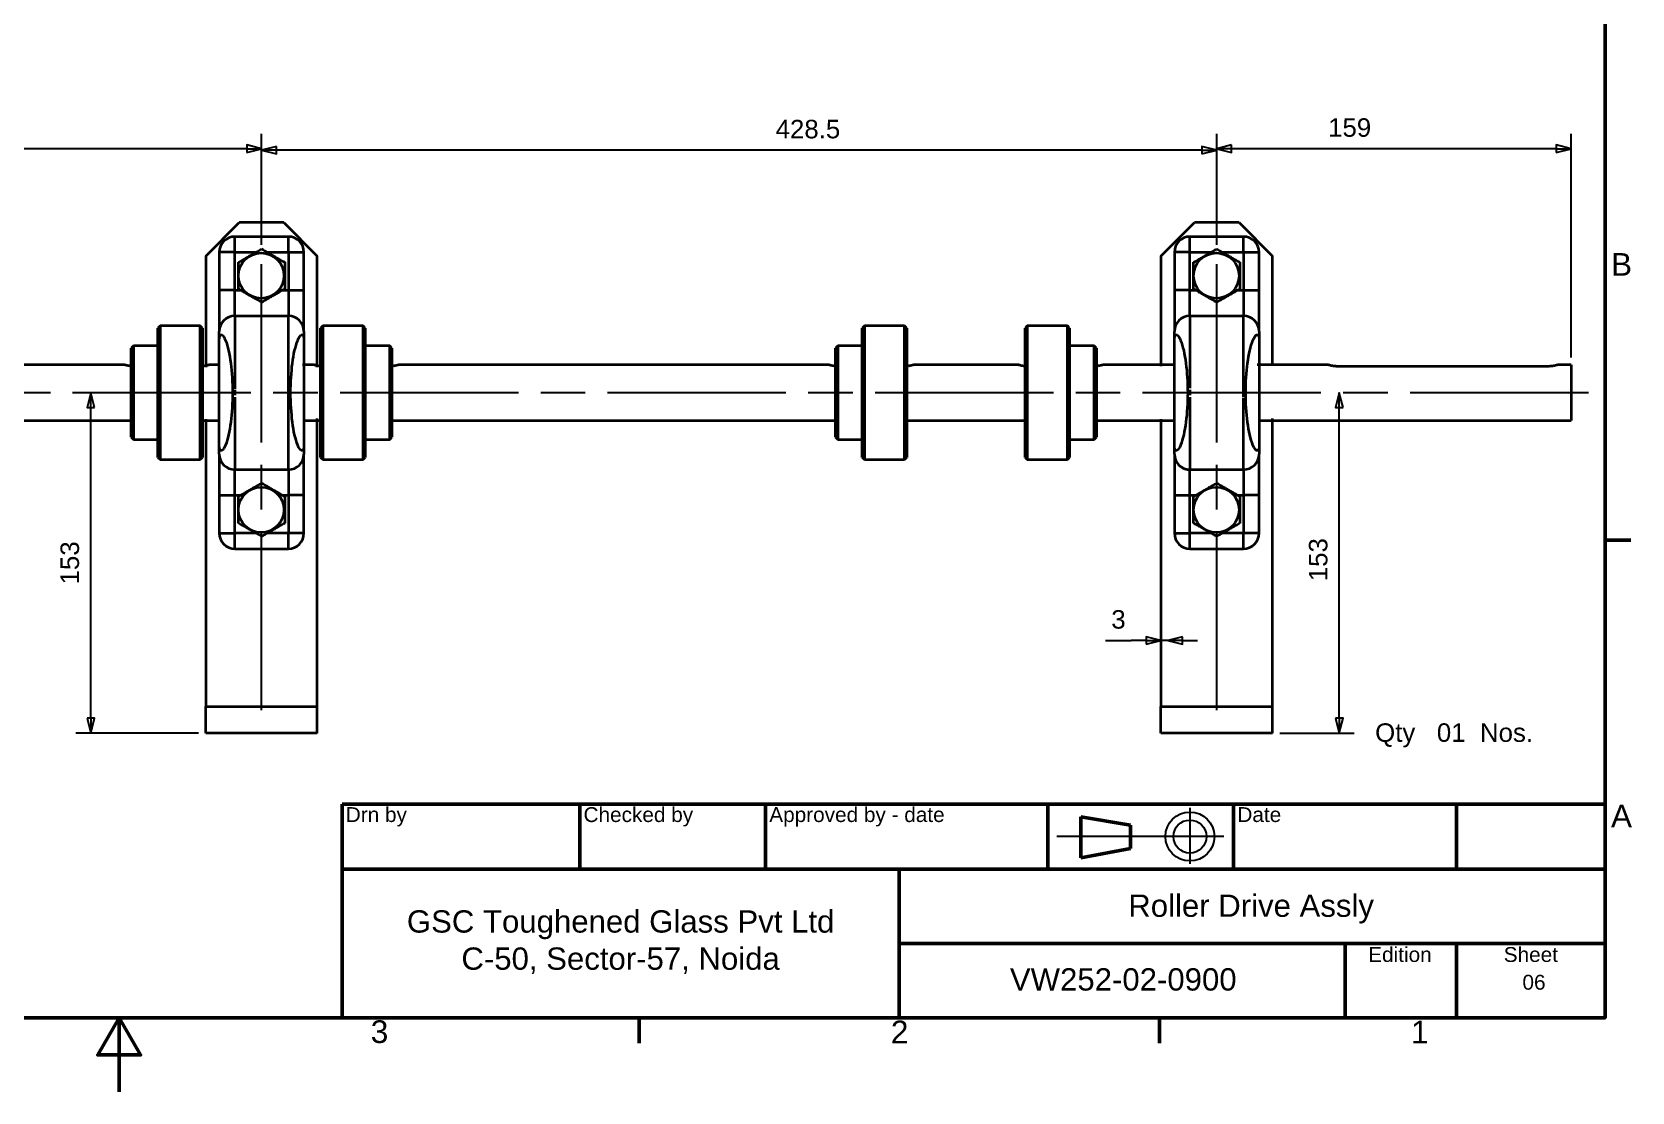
# Paper-space layout 'Roller Drive Assly' of a CAD drawing. Header units: millimetres. Extents: x 0 to 420, y 0 to 297.
# Drawn here: x 198.3 to 413.6, y 0 to 142.6 of the extents above; entities that cross this region are included whole.
import ezdxf

# ---------------------------------------------------------------- set-up
doc = ezdxf.new("R2010")
doc.units = ezdxf.units.MM
doc.linetypes.add('ACAD_ISO08W100', pattern=[36, 24, -3, 6, -3])
for name, color, linetype, lineweight in [('2dTransBorder', 7, 'Continuous', 35), ('2dTransTitleBlock', 7, 'Continuous', 35), ('Centerline', 7, 'ACAD_ISO08W100', 25), ('Dimensions', 5, 'Continuous', 25), ('Text', 5, 'Continuous', 25), ('Visible Edges', 7, 'Continuous', 50)]:
    doc.layers.add(name, color=color, linetype=linetype, lineweight=lineweight)
doc.layers.add('Title', color=7, linetype='Continuous')
doc.styles.add('Current-ISO', font='ARIAL.TTF')
doc.styles.get("Standard").update_dxf_attribs({"font": 'ARIAL.TTF'})
doc.styles.add('Text Style6', font='ARIAL.TTF')

# ---------------------------------------------------------------- blocks, each defined once
blk = doc.blocks.new('2dCenterLine1')
at = {"layer": 'Centerline', "lineweight": 25}
blk.add_line((407.74, 94.1), (91.76, 94.1), dxfattribs=at)
blk = doc.blocks.new('2dTransSymbol3')
at = {"color": 179}
for points in [[(206.69, 92.1), (206.19, 94.1), (205.69, 92.1), (206.69, 92.1)], [(205.69, 50.29), (206.19, 48.29), (206.69, 50.29), (205.69, 50.29)]]:
    blk.add_solid(points, dxfattribs=at)
at = {"layer": 'Dimensions', "color": 179, "linetype": 'Continuous', "lineweight": 25, "true_color": 0x262659}
for p, q in [((206.19, 94.1), (205.69, 92.1)), ((206.19, 92.1), (206.19, 94.1)), ((206.69, 92.1), (206.19, 94.1)), ((205.69, 92.1), (206.69, 92.1)), ((206.19, 50.29), (206.19, 92.1)), ((205.69, 50.29), (206.19, 48.29)), ((206.69, 50.29), (205.69, 50.29)), ((206.19, 50.29), (206.19, 48.29)), ((206.19, 48.29), (206.69, 50.29)), ((220.67, 48.29), (204.19, 48.29))]:
    blk.add_line(p, q, dxfattribs=at)
for points in [[(206.69, 92.1), (206.19, 94.1), (205.69, 92.1), (206.69, 92.1)], [(205.69, 50.29), (206.19, 48.29), (206.69, 50.29), (205.69, 50.29)]]:
    blk.add_lwpolyline(points, dxfattribs=at)
at = {"layer": 'Dimensions', "color": 18, "linetype": 'Continuous', "lineweight": 25, "true_color": 0x000000, "insert": (204.63, 68.3), "char_height": 2.489, "attachment_point": 7, "rotation": 90, "style": 'Text Style6'}
blk.add_mtext('153', dxfattribs=at)
blk = doc.blocks.new('2dTransSymbol4')
at = {"color": 179}
for points in [[(374.72, 92.1), (374.22, 94.1), (373.72, 92.1), (374.72, 92.1)], [(373.72, 50.29), (374.22, 48.29), (374.72, 50.29), (373.72, 50.29)]]:
    blk.add_solid(points, dxfattribs=at)
at = {"layer": 'Dimensions', "color": 179, "linetype": 'Continuous', "lineweight": 25, "true_color": 0x262659}
for p, q in [((374.22, 94.1), (373.72, 92.1)), ((374.22, 92.1), (374.22, 94.1)), ((374.72, 92.1), (374.22, 94.1)), ((373.72, 92.1), (374.72, 92.1)), ((374.22, 50.29), (374.22, 92.1)), ((373.72, 50.29), (374.22, 48.29)), ((374.72, 50.29), (373.72, 50.29)), ((374.22, 50.29), (374.22, 48.29)), ((374.22, 48.29), (374.72, 50.29)), ((366.22, 48.29), (376.22, 48.29))]:
    blk.add_line(p, q, dxfattribs=at)
for points in [[(374.72, 92.1), (374.22, 94.1), (373.72, 92.1), (374.72, 92.1)], [(373.72, 50.29), (374.22, 48.29), (374.72, 50.29), (373.72, 50.29)]]:
    blk.add_lwpolyline(points, dxfattribs=at)
at = {"layer": 'Dimensions', "linetype": 'Continuous', "lineweight": 25, "insert": (372.65, 68.73), "char_height": 2.489, "attachment_point": 7, "rotation": 90, "style": 'Text Style6'}
blk.add_mtext('153', dxfattribs=at)
blk = doc.blocks.new('2dCenterLine2')
at = {"layer": 'Centerline', "lineweight": 25}
blk.add_line((357.72, 51.39), (357.72, 112.99), dxfattribs=at)
blk = doc.blocks.new('2dCenterLine3')
at = {"layer": 'Centerline', "lineweight": 25}
blk.add_line((229.17, 51.39), (229.17, 112.99), dxfattribs=at)
blk = doc.blocks.new('2dTransSymbol5')
at = {"color": 179}
for points in [[(359.72, 127.44), (357.72, 126.94), (359.72, 126.44), (359.72, 127.44)], [(403.42, 126.44), (405.42, 126.94), (403.42, 127.44), (403.42, 126.44)]]:
    blk.add_solid(points, dxfattribs=at)
at = {"layer": 'Dimensions', "color": 179, "linetype": 'Continuous', "lineweight": 25, "true_color": 0x262659}
for p, q in [((357.72, 113.99), (357.72, 128.94)), ((359.72, 127.44), (357.72, 126.94)), ((359.72, 126.44), (359.72, 127.44)), ((405.42, 126.94), (403.42, 127.44)), ((403.42, 127.44), (403.42, 126.44)), ((405.42, 98.85), (405.42, 128.94)), ((359.72, 126.94), (357.72, 126.94)), ((357.72, 126.94), (359.72, 126.44)), ((403.42, 126.94), (359.72, 126.94)), ((403.42, 126.94), (405.42, 126.94)), ((403.42, 126.44), (405.42, 126.94))]:
    blk.add_line(p, q, dxfattribs=at)
for points in [[(359.72, 127.44), (357.72, 126.94), (359.72, 126.44), (359.72, 127.44)], [(403.42, 126.44), (405.42, 126.94), (403.42, 127.44), (403.42, 126.44)]]:
    blk.add_lwpolyline(points, dxfattribs=at)
at = {"layer": 'Dimensions', "color": 18, "linetype": 'Continuous', "lineweight": 25, "true_color": 0x000000, "insert": (372.71, 128.51), "char_height": 2.489, "attachment_point": 7, "style": 'Text Style6'}
blk.add_mtext('159', dxfattribs=at)
blk = doc.blocks.new('2dTransSymbol6')
at = {"color": 179}
for points in [[(231.17, 127.24), (229.17, 126.74), (231.17, 126.24), (231.17, 127.24)], [(355.72, 126.24), (357.72, 126.74), (355.72, 127.24), (355.72, 126.24)]]:
    blk.add_solid(points, dxfattribs=at)
at = {"layer": 'Dimensions', "color": 179, "linetype": 'Continuous', "lineweight": 25, "true_color": 0x262659}
for p, q in [((229.17, 113.99), (229.17, 128.74)), ((231.17, 127.24), (229.17, 126.74)), ((231.17, 126.24), (231.17, 127.24)), ((357.72, 126.74), (355.72, 127.24)), ((355.72, 127.24), (355.72, 126.24)), ((357.72, 113.99), (357.72, 128.74)), ((231.17, 126.74), (229.17, 126.74)), ((229.17, 126.74), (231.17, 126.24)), ((355.72, 126.74), (231.17, 126.74)), ((355.72, 126.74), (357.72, 126.74)), ((355.72, 126.24), (357.72, 126.74))]:
    blk.add_line(p, q, dxfattribs=at)
for points in [[(231.17, 127.24), (229.17, 126.74), (231.17, 126.24), (231.17, 127.24)], [(355.72, 126.24), (357.72, 126.74), (355.72, 127.24), (355.72, 126.24)]]:
    blk.add_lwpolyline(points, dxfattribs=at)
at = {"layer": 'Dimensions', "color": 178, "linetype": 'Continuous', "lineweight": 25, "true_color": 0x000002, "insert": (298.35, 128.3), "char_height": 2.489, "attachment_point": 7, "style": 'Text Style6'}
blk.add_mtext('428.5', dxfattribs=at)
blk = doc.blocks.new('2dTransSymbol7')
at = {"color": 179}
for points in [[(104.72, 127.44), (102.72, 126.94), (104.72, 126.44), (104.72, 127.44)], [(227.17, 126.44), (229.17, 126.94), (227.17, 127.44), (227.17, 126.44)]]:
    blk.add_solid(points, dxfattribs=at)
at = {"layer": 'Dimensions', "color": 179, "linetype": 'Continuous', "lineweight": 25, "true_color": 0x262659}
for p, q in [((102.72, 113.99), (102.72, 128.94)), ((104.72, 127.44), (102.72, 126.94)), ((104.72, 126.44), (104.72, 127.44)), ((229.17, 126.94), (227.17, 127.44)), ((227.17, 127.44), (227.17, 126.44)), ((229.17, 113.99), (229.17, 128.94)), ((104.72, 126.94), (102.72, 126.94)), ((102.72, 126.94), (104.72, 126.44)), ((227.17, 126.94), (104.72, 126.94)), ((227.17, 126.94), (229.17, 126.94)), ((227.17, 126.44), (229.17, 126.94))]:
    blk.add_line(p, q, dxfattribs=at)
for points in [[(104.72, 127.44), (102.72, 126.94), (104.72, 126.44), (104.72, 127.44)], [(227.17, 126.44), (229.17, 126.94), (227.17, 127.44), (227.17, 126.44)]]:
    blk.add_lwpolyline(points, dxfattribs=at)
at = {"layer": 'Dimensions', "linetype": 'Continuous', "lineweight": 25, "insert": (165.29, 128.51), "char_height": 2.489, "attachment_point": 7, "style": 'Text Style6'}
blk.add_mtext('421.5', dxfattribs=at)
blk = doc.blocks.new('2dTransSymbol19')
at = {"color": 179}
for points in [[(348.22, 60.25), (350.22, 60.75), (348.22, 61.25), (348.22, 60.25)], [(353.12, 61.25), (351.12, 60.75), (353.12, 60.25), (353.12, 61.25)]]:
    blk.add_solid(points, dxfattribs=at)
at = {"layer": 'Dimensions', "color": 179, "linetype": 'Continuous', "lineweight": 25, "true_color": 0x262659}
for p, q in [((342.77, 60.75), (346.22, 60.75)), ((348.22, 60.75), (346.22, 60.75)), ((350.22, 60.75), (348.22, 61.25)), ((348.22, 61.25), (348.22, 60.25)), ((348.22, 60.75), (350.22, 60.75)), ((348.22, 60.25), (350.22, 60.75)), ((351.12, 60.75), (350.22, 60.75)), ((353.12, 61.25), (351.12, 60.75)), ((353.12, 60.75), (351.12, 60.75)), ((351.12, 60.75), (353.12, 60.25)), ((353.12, 60.25), (353.12, 61.25)), ((353.12, 60.75), (355.12, 60.75))]:
    blk.add_line(p, q, dxfattribs=at)
for points in [[(348.22, 60.25), (350.22, 60.75), (348.22, 61.25), (348.22, 60.25)], [(353.12, 61.25), (351.12, 60.75), (353.12, 60.25), (353.12, 61.25)]]:
    blk.add_lwpolyline(points, dxfattribs=at)
at = {"layer": 'Dimensions', "linetype": 'Continuous', "lineweight": 25, "insert": (343.53, 62.32), "char_height": 2.49, "attachment_point": 7, "style": 'Text Style6'}
blk.add_mtext('3', dxfattribs=at)
blk = doc.blocks.new('Default Border')
at = {"layer": '2dTransBorder', "color": 179, "linetype": 'Continuous', "lineweight": 50, "true_color": 0x262659}
for points in [[(10, 10), (10, 287), (410, 287), (410, 10), (10, 10)], [(410, 74.25), (413.45, 74.25)], [(210, 0), (210, 10), (207.11, 5), (212.89, 5), (210, 10)], [(280, 10), (280, 6.55)], [(350, 10), (350, 6.55)]]:
    blk.add_lwpolyline(points, dxfattribs=at)
at = {"layer": '2dTransBorder', "color": 179, "lineweight": 211, "char_height": 3.05, "attachment_point": 7, "style": 'Current-ISO'}
for s, insert in [('B', (410.78, 109.85)), ('A', (410.78, 35.6)), ('3', (243.86, 6.55)), ('2', (313.86, 6.55)), ('1', (383.86, 6.55))]:
    blk.add_mtext(s, dxfattribs=dict(at, insert=insert))
blk = doc.blocks.new('Title')
at = {"layer": '2dTransTitleBlock', "linetype": 'Continuous', "lineweight": 50}
for p, q in [((400, 28.73), (230, 28.73)), ((230, 28.73), (230, 0)), ((262, 20), (262, 28.73)), ((287, 20), (287, 28.73)), ((325, 20), (325, 28.73)), ((350, 20), (350, 28.73)), ((380, 20), (380, 28.73)), ((400, 0), (400, 28.73)), ((329.42, 21.52), (329.42, 27.04)), ((329.42, 27.04), (336.13, 25.89)), ((336.13, 25.89), (336.13, 22.77)), ((336.13, 22.77), (329.42, 21.52)), ((230, 20), (400, 20)), ((305, 20), (305, 0)), ((400, 10), (305, 10)), ((365, 0), (365, 10)), ((380, 0), (380, 10)), ((230, 0), (400, 0))]:
    blk.add_line(p, q, dxfattribs=at)
at = {"layer": '2dTransTitleBlock', "linetype": 'ACAD_ISO08W100', "lineweight": 25}
for p, q in [((344.11, 28.22), (344.11, 20.69)), ((348.68, 24.38), (326.19, 24.38))]:
    blk.add_line(p, q, dxfattribs=at)
at = {"layer": '2dTransTitleBlock', "lineweight": 25}
for radius in [3.29, 2.22]:
    blk.add_circle((344.11, 24.38), radius, dxfattribs=at)
at = {"layer": '2dTransBorder'}
blk.add_blockref('Default Border', (-10, -10), dxfattribs=at)
at = {"layer": '2dTransTitleBlock', "color": 179, "lineweight": 5, "char_height": 2, "style": 'Current-ISO'}
for s, insert, width, attachment_point, line_spacing_factor in [('Drn by', (230.5, 28.33), 26.9559, 1, 0.846), ('Checked by', (262.5, 28.33), 26.0627, 1, 0.860831), ('Approved by - date', (287.5, 28.33), 41.7838, 1, 0.846), ('Date', (350.5, 28.33), 14.5, 1, 0.846), ('Edition', (372.38, 9.5), 13.7547, 2, 0.846), ('Sheet', (390, 9.5), 19, 2, 0.860831)]:
    blk.add_mtext(s, dxfattribs=dict(at, insert=insert, width=width, attachment_point=attachment_point, line_spacing_factor=line_spacing_factor))
at = {"layer": '2dTransTitleBlock', "char_height": 3, "attachment_point": 5}
for s, insert, width in [('Roller Drive Assly', (352.35, 14.62), 91.7813), ('GSC Toughened Glass Pvt Ltd\\PC-50, Sector-57, Noida', (267.49, 10.17), 72.792), ('VW252-02-0900', (335.14, 5.13), 58.1545)]:
    blk.add_mtext(s, dxfattribs=dict(at, insert=insert, width=width))

psp = doc.layouts.new('Roller Drive Assly')

# ---------------------------------------------------------------- linework, layer by layer
at = {"layer": 'Visible Edges', "color": 179, "linetype": 'Continuous', "lineweight": 35, "true_color": 0x262659}
for p, q in [((221.67, 112.49), (226.17, 116.99)), ((232.17, 116.99), (226.17, 116.99)), ((232.17, 116.99), (236.67, 112.49)), ((350.22, 112.49), (354.72, 116.99)), ((360.72, 116.99), (354.72, 116.99)), ((360.72, 116.99), (365.22, 112.49)), ((225.57, 113), (225.57, 115.1)), ((232.77, 115.1), (225.57, 115.1)), ((232.77, 113), (232.77, 115.1)), ((354.12, 113), (354.12, 115.1)), ((361.32, 115.1), (354.12, 115.1)), ((361.32, 113), (361.32, 115.1)), ((221.67, 112.49), (221.67, 97.56)), ((223.47, 113), (223.47, 107.9)), ((225.57, 113), (223.47, 113)), ((225.57, 113), (228.74, 113)), ((225.57, 107.9), (225.57, 113)), ((229.61, 113), (232.77, 113)), ((232.77, 113), (234.87, 113)), ((232.77, 113), (232.77, 107.9)), ((234.87, 107.9), (234.87, 113)), ((236.67, 97.56), (236.67, 112.49)), ((350.22, 112.49), (350.22, 97.67)), ((352.02, 113), (352.02, 107.9)), ((354.12, 113), (352.02, 113)), ((354.12, 113), (357.18, 113)), ((354.12, 107.9), (354.12, 113)), ((358.16, 113), (361.32, 113)), ((361.32, 113), (363.42, 113)), ((361.32, 113), (361.32, 107.9)), ((363.42, 107.9), (363.42, 113)), ((365.22, 97.78), (365.22, 112.49)), ((223.47, 107.9), (223.47, 102.35)), ((225.57, 107.9), (223.47, 107.9)), ((225.57, 104.45), (225.57, 107.9)), ((225.57, 107.9), (226.56, 107.9)), ((231.79, 107.9), (232.77, 107.9)), ((232.77, 107.9), (234.87, 107.9)), ((232.77, 107.9), (232.77, 104.45)), ((234.87, 102.35), (234.87, 107.9)), ((234.87, 102.35), (234.87, 107.9)), ((352.02, 107.9), (352.02, 102.35)), ((354.12, 107.9), (352.02, 107.9)), ((354.12, 104.45), (354.12, 107.9)), ((354.12, 107.9), (355.11, 107.9)), ((360.34, 107.9), (361.32, 107.9)), ((361.32, 107.9), (363.42, 107.9)), ((361.32, 107.9), (361.32, 104.45)), ((363.42, 102.35), (363.42, 107.9)), ((363.42, 102.35), (363.42, 107.9)), ((225.57, 104.45), (225.57, 94.61)), ((225.57, 104.45), (232.77, 104.45)), ((232.77, 83.75), (232.77, 104.45)), ((354.12, 104.45), (354.12, 94.71)), ((354.12, 104.45), (361.32, 104.45)), ((361.32, 93.49), (361.32, 104.45)), ((215.52, 103.1), (215.22, 102.8)), ((215.22, 85.4), (215.22, 102.8)), ((215.52, 103.1), (215.52, 102.89)), ((215.52, 103.1), (215.52, 85.1)), ((220.92, 103.1), (215.52, 103.1)), ((220.92, 85.1), (220.92, 103.1)), ((221.22, 102.8), (220.92, 103.1)), ((221.22, 102.8), (221.22, 97.45)), ((221.22, 102.8), (221.22, 85.4)), ((223.47, 101.27), (223.47, 102.35)), ((223.47, 86.93), (223.47, 101.27)), ((234.87, 102.35), (234.87, 101.27)), ((234.87, 101.27), (234.87, 86.93)), ((237.42, 103.1), (237.12, 102.8)), ((237.12, 85.4), (237.12, 102.8)), ((237.12, 97.55), (237.12, 102.8)), ((237.42, 103.1), (237.42, 85.1)), ((242.82, 103.1), (237.42, 103.1)), ((242.82, 85.1), (242.82, 103.1)), ((242.82, 102.81), (242.82, 103.1)), ((243.12, 102.8), (242.82, 103.1)), ((243.12, 102.8), (243.12, 85.4)), ((310.32, 103.1), (310.02, 102.8)), ((310.02, 85.4), (310.02, 102.8)), ((310.32, 103.1), (310.32, 102.89)), ((310.32, 103.1), (310.32, 85.1)), ((315.72, 103.1), (310.32, 103.1)), ((315.72, 85.1), (315.72, 103.1)), ((316.02, 102.8), (315.72, 103.1)), ((316.02, 102.8), (316.02, 97.45)), ((316.02, 102.8), (316.02, 85.4)), ((332.22, 103.1), (331.92, 102.8)), ((331.92, 85.4), (331.92, 102.8)), ((331.92, 97.55), (331.92, 102.8)), ((332.22, 103.1), (332.22, 85.1)), ((337.62, 103.1), (332.22, 103.1)), ((337.62, 85.1), (337.62, 103.1)), ((337.62, 102.81), (337.62, 103.1)), ((337.92, 102.8), (337.62, 103.1)), ((337.92, 102.8), (337.92, 85.4)), ((352.02, 101.27), (352.02, 102.35)), ((352.02, 86.93), (352.02, 101.27)), ((363.42, 102.35), (363.42, 101.27)), ((363.42, 101.27), (363.42, 86.93)), ((211.92, 100.4), (211.62, 100.1)), ((211.62, 88.1), (211.62, 100.1)), ((211.92, 100.4), (211.92, 100.11)), ((211.92, 100.4), (211.92, 87.8)), ((215.22, 100.4), (211.92, 100.4)), ((246.42, 100.4), (243.12, 100.4)), ((246.42, 87.8), (246.42, 100.4)), ((246.42, 100.11), (246.42, 100.4)), ((246.72, 100.1), (246.42, 100.4)), ((246.72, 100.1), (246.72, 88.1)), ((306.72, 100.4), (306.42, 100.1)), ((306.42, 88.1), (306.42, 100.1)), ((306.72, 100.4), (306.72, 100.19)), ((306.72, 100.4), (306.72, 87.8)), ((310.02, 100.4), (306.72, 100.4)), ((341.22, 100.4), (337.92, 100.4)), ((341.22, 87.8), (341.22, 100.4)), ((341.22, 100.11), (341.22, 100.4)), ((341.52, 100.1), (341.22, 100.4)), ((341.52, 100.1), (341.52, 88.1)), ((210.72, 97.85), (152.82, 97.85)), ((223.44, 97.85), (222.12, 97.85)), ((236.22, 97.85), (234.69, 97.85)), ((305.52, 97.85), (247.62, 97.85)), ((331.02, 97.85), (316.92, 97.85)), ((352.08, 97.85), (342.42, 97.85)), ((372.72, 97.85), (363.17, 97.85)), ((402.42, 97.65), (373.92, 97.65)), ((405.42, 97.85), (403.62, 97.85)), ((405.42, 97.85), (405.42, 90.35)), ((225.57, 94.51), (225.57, 93.79)), ((225.57, 93.49), (225.57, 83.75)), ((354.12, 94.51), (354.12, 93.79)), ((354.12, 93.49), (354.12, 83.75)), ((361.32, 83.75), (361.32, 93.39)), ((211.62, 88.1), (211.62, 90.58)), ((221.67, 90.53), (221.67, 51.89)), ((236.67, 51.89), (236.67, 90.64)), ((246.72, 90.48), (246.72, 88.1)), ((306.42, 88.1), (306.42, 90.58)), ((341.52, 90.48), (341.52, 88.1)), ((350.22, 90.53), (350.22, 51.89)), ((365.22, 51.89), (365.22, 90.64)), ((151.82, 90.35), (211.65, 90.35)), ((221.1, 90.35), (223.52, 90.35)), ((234.74, 90.35), (237.16, 90.35)), ((246.62, 90.35), (306.55, 90.35)), ((315.9, 90.35), (332.07, 90.35)), ((341.42, 90.35), (352.19, 90.35)), ((363.3, 90.35), (405.42, 90.35)), ((211.62, 88.1), (211.92, 87.8)), ((211.92, 87.8), (215.22, 87.8)), ((215.22, 85.4), (215.22, 87.83)), ((223.47, 85.85), (223.47, 86.93)), ((234.87, 86.93), (234.87, 85.85)), ((243.12, 87.8), (246.42, 87.8)), ((243.12, 87.72), (243.12, 85.4)), ((246.42, 87.8), (246.72, 88.1)), ((306.42, 88.1), (306.72, 87.8)), ((306.72, 87.8), (310.02, 87.8)), ((310.02, 85.4), (310.02, 87.83)), ((337.92, 87.8), (341.22, 87.8)), ((337.92, 87.72), (337.92, 85.4)), ((341.22, 87.8), (341.52, 88.1)), ((352.02, 85.85), (352.02, 86.93)), ((363.42, 86.93), (363.42, 85.85)), ((215.22, 85.4), (215.52, 85.1)), ((215.52, 85.1), (220.92, 85.1)), ((220.92, 85.1), (221.22, 85.4)), ((220.92, 85.1), (220.92, 85.39)), ((223.47, 85.85), (223.47, 80.3)), ((223.47, 85.85), (223.47, 80.3)), ((234.87, 80.3), (234.87, 85.85)), ((234.87, 80.3), (234.87, 85.85)), ((237.12, 85.4), (237.42, 85.1)), ((237.42, 85.23), (237.42, 85.1)), ((237.42, 85.1), (242.82, 85.1)), ((242.82, 85.1), (243.12, 85.4)), ((310.02, 85.4), (310.32, 85.1)), ((310.32, 85.1), (315.72, 85.1)), ((315.72, 85.1), (316.02, 85.4)), ((315.72, 85.1), (315.72, 85.39)), ((331.92, 85.4), (332.22, 85.1)), ((332.22, 85.13), (332.22, 85.1)), ((332.22, 85.1), (337.62, 85.1)), ((337.62, 85.1), (337.92, 85.4)), ((352.02, 85.85), (352.02, 80.3)), ((352.02, 85.85), (352.02, 80.3)), ((363.42, 80.3), (363.42, 85.85)), ((363.42, 80.3), (363.42, 85.85)), ((225.57, 80.3), (225.57, 83.75)), ((225.57, 83.75), (232.77, 83.75)), ((232.77, 83.75), (232.77, 80.3)), ((354.12, 80.3), (354.12, 83.75)), ((354.12, 83.75), (361.32, 83.75)), ((361.32, 83.75), (361.32, 80.3)), ((223.47, 80.3), (223.47, 75.2)), ((223.47, 80.3), (225.57, 80.3)), ((225.57, 75.2), (225.57, 80.3)), ((225.57, 80.3), (226.67, 80.3)), ((231.68, 80.3), (232.77, 80.3)), ((234.87, 80.3), (232.77, 80.3)), ((232.77, 80.3), (232.77, 75.2)), ((234.87, 75.2), (234.87, 80.3)), ((352.02, 80.3), (352.02, 75.2)), ((352.02, 80.3), (354.12, 80.3)), ((354.12, 75.2), (354.12, 80.3)), ((354.12, 80.3), (355.22, 80.3)), ((360.23, 80.3), (361.32, 80.3)), ((363.42, 80.3), (361.32, 80.3)), ((361.32, 80.3), (361.32, 75.2)), ((363.42, 75.2), (363.42, 80.3)), ((223.47, 75.2), (225.57, 75.2)), ((225.57, 73.1), (225.57, 75.2)), ((228.41, 75.2), (225.57, 75.2)), ((232.77, 75.2), (229.61, 75.2)), ((234.87, 75.2), (232.77, 75.2)), ((232.77, 73.1), (232.77, 75.2)), ((352.02, 75.2), (354.12, 75.2)), ((354.12, 73.1), (354.12, 75.2)), ((356.96, 75.2), (354.12, 75.2)), ((361.32, 75.2), (358.16, 75.2)), ((363.42, 75.2), (361.32, 75.2)), ((361.32, 73.1), (361.32, 75.2)), ((225.57, 73.1), (232.77, 73.1)), ((354.12, 73.1), (361.32, 73.1)), ((221.67, 51.89), (236.67, 51.89)), ((221.67, 48.29), (221.67, 51.89)), ((236.67, 48.29), (236.67, 51.89)), ((350.22, 51.89), (365.22, 51.89)), ((350.22, 48.29), (350.22, 51.89)), ((365.22, 48.29), (365.22, 51.89)), ((221.67, 48.29), (221.67, 50.09)), ((236.67, 48.29), (221.67, 48.29)), ((365.22, 48.29), (350.22, 48.29))]:
    psp.add_line(p, q, dxfattribs=at)
for points in [[(226.06, 111.65), (226.2, 111.73), (226.34, 111.82), (226.48, 111.9), (226.61, 111.97), (226.75, 112.05), (226.87, 112.12), (227, 112.19), (227.12, 112.27), (227.24, 112.34), (227.37, 112.41), (227.49, 112.48), (227.61, 112.55), (227.73, 112.61), (227.85, 112.68), (227.97, 112.75), (228.09, 112.83), (228.22, 112.9), (228.34, 112.97), (228.47, 113.05), (228.61, 113.12), (228.74, 113.2), (228.88, 113.28), (229.03, 113.36), (229.17, 113.45)], [(229.17, 113.45), (229.32, 113.37), (229.46, 113.28), (229.6, 113.21), (229.73, 113.13), (229.86, 113.05), (229.99, 112.98), (230.12, 112.91), (230.24, 112.84), (230.36, 112.76), (230.48, 112.69), (230.6, 112.62), (230.72, 112.55), (230.85, 112.49), (230.97, 112.42), (231.09, 112.34), (231.21, 112.27), (231.34, 112.2), (231.46, 112.13), (231.59, 112.05), (231.73, 111.98), (231.86, 111.9), (232, 111.82), (232.14, 111.74), (232.29, 111.65)], [(354.61, 111.65), (354.75, 111.73), (354.89, 111.82), (355.03, 111.9), (355.16, 111.97), (355.3, 112.05), (355.42, 112.12), (355.55, 112.19), (355.67, 112.27), (355.79, 112.34), (355.92, 112.41), (356.04, 112.48), (356.16, 112.55), (356.28, 112.61), (356.4, 112.68), (356.52, 112.75), (356.64, 112.83), (356.77, 112.9), (356.89, 112.97), (357.02, 113.05), (357.16, 113.12), (357.29, 113.2), (357.43, 113.28), (357.58, 113.36), (357.72, 113.45)], [(357.72, 113.45), (357.87, 113.37), (358.01, 113.28), (358.15, 113.21), (358.28, 113.13), (358.41, 113.05), (358.54, 112.98), (358.67, 112.91), (358.79, 112.84), (358.91, 112.76), (359.03, 112.69), (359.15, 112.62), (359.27, 112.55), (359.4, 112.49), (359.52, 112.42), (359.64, 112.34), (359.76, 112.27), (359.89, 112.2), (360.01, 112.13), (360.14, 112.05), (360.28, 111.98), (360.41, 111.9), (360.55, 111.82), (360.69, 111.74), (360.84, 111.65)], [(226.06, 109.85), (226.06, 109.93), (226.06, 110), (226.06, 110.08), (226.06, 110.15), (226.06, 110.23), (226.06, 110.3), (226.06, 110.38), (226.06, 110.45), (226.06, 110.52), (226.06, 110.6), (226.06, 110.67), (226.06, 110.74), (226.06, 110.82), (226.06, 110.89), (226.06, 110.97), (226.06, 111.04), (226.06, 111.11), (226.06, 111.19), (226.06, 111.27), (226.06, 111.34), (226.06, 111.42), (226.06, 111.49), (226.06, 111.57), (226.06, 111.65)], [(226.06, 108.05), (226.06, 108.13), (226.06, 108.21), (226.06, 108.28), (226.06, 108.36), (226.06, 108.43), (226.06, 108.51), (226.06, 108.59), (226.06, 108.66), (226.06, 108.73), (226.06, 108.81), (226.06, 108.88), (226.06, 108.96), (226.06, 109.03), (226.06, 109.1), (226.06, 109.18), (226.06, 109.25), (226.06, 109.32), (226.06, 109.4), (226.06, 109.47), (226.06, 109.55), (226.06, 109.62), (226.06, 109.7), (226.06, 109.77), (226.06, 109.85)], [(232.29, 111.65), (232.29, 111.48), (232.29, 111.32), (232.29, 111.16), (232.29, 111), (232.29, 110.85), (232.29, 110.7), (232.29, 110.56), (232.29, 110.41), (232.29, 110.27), (232.29, 110.13), (232.29, 109.99), (232.29, 109.85), (232.29, 109.71), (232.29, 109.57), (232.29, 109.43), (232.29, 109.29), (232.29, 109.14), (232.29, 109), (232.29, 108.85), (232.29, 108.7), (232.29, 108.54), (232.29, 108.38), (232.29, 108.22), (232.29, 108.05)], [(354.61, 109.85), (354.61, 109.93), (354.61, 110), (354.61, 110.08), (354.61, 110.15), (354.61, 110.23), (354.61, 110.3), (354.61, 110.38), (354.61, 110.45), (354.61, 110.52), (354.61, 110.6), (354.61, 110.67), (354.61, 110.74), (354.61, 110.82), (354.61, 110.89), (354.61, 110.97), (354.61, 111.04), (354.61, 111.11), (354.61, 111.19), (354.61, 111.27), (354.61, 111.34), (354.61, 111.42), (354.61, 111.49), (354.61, 111.57), (354.61, 111.65)], [(354.61, 108.05), (354.61, 108.13), (354.61, 108.21), (354.61, 108.28), (354.61, 108.36), (354.61, 108.43), (354.61, 108.51), (354.61, 108.59), (354.61, 108.66), (354.61, 108.73), (354.61, 108.81), (354.61, 108.88), (354.61, 108.96), (354.61, 109.03), (354.61, 109.1), (354.61, 109.18), (354.61, 109.25), (354.61, 109.32), (354.61, 109.4), (354.61, 109.47), (354.61, 109.55), (354.61, 109.62), (354.61, 109.7), (354.61, 109.77), (354.61, 109.85)], [(360.84, 111.65), (360.84, 111.48), (360.84, 111.32), (360.84, 111.16), (360.84, 111), (360.84, 110.85), (360.84, 110.7), (360.84, 110.56), (360.84, 110.41), (360.84, 110.27), (360.84, 110.13), (360.84, 109.99), (360.84, 109.85), (360.84, 109.71), (360.84, 109.57), (360.84, 109.43), (360.84, 109.29), (360.84, 109.14), (360.84, 109), (360.84, 108.85), (360.84, 108.7), (360.84, 108.54), (360.84, 108.38), (360.84, 108.22), (360.84, 108.05)], [(229.17, 106.25), (229.03, 106.34), (228.88, 106.42), (228.74, 106.5), (228.61, 106.58), (228.47, 106.65), (228.34, 106.73), (228.22, 106.8), (228.09, 106.87), (227.97, 106.95), (227.85, 107.02), (227.73, 107.09), (227.61, 107.15), (227.49, 107.22), (227.37, 107.29), (227.24, 107.36), (227.12, 107.43), (227, 107.51), (226.87, 107.58), (226.75, 107.65), (226.61, 107.73), (226.48, 107.8), (226.34, 107.88), (226.2, 107.97), (226.06, 108.05)], [(232.29, 108.05), (232.14, 107.96), (232, 107.88), (231.86, 107.8), (231.73, 107.72), (231.59, 107.65), (231.46, 107.57), (231.34, 107.5), (231.21, 107.43), (231.09, 107.36), (230.97, 107.28), (230.85, 107.21), (230.72, 107.15), (230.6, 107.08), (230.48, 107.01), (230.36, 106.94), (230.24, 106.86), (230.12, 106.79), (229.99, 106.72), (229.86, 106.65), (229.73, 106.57), (229.6, 106.49), (229.46, 106.42), (229.32, 106.33), (229.17, 106.25)], [(357.72, 106.25), (357.58, 106.34), (357.43, 106.42), (357.29, 106.5), (357.16, 106.58), (357.02, 106.65), (356.89, 106.73), (356.77, 106.8), (356.64, 106.87), (356.52, 106.95), (356.4, 107.02), (356.28, 107.09), (356.16, 107.15), (356.04, 107.22), (355.92, 107.29), (355.79, 107.36), (355.67, 107.43), (355.55, 107.51), (355.42, 107.58), (355.3, 107.65), (355.16, 107.73), (355.03, 107.8), (354.89, 107.88), (354.75, 107.97), (354.61, 108.05)], [(360.84, 108.05), (360.69, 107.96), (360.55, 107.88), (360.41, 107.8), (360.28, 107.72), (360.14, 107.65), (360.01, 107.57), (359.89, 107.5), (359.76, 107.43), (359.64, 107.36), (359.52, 107.28), (359.4, 107.21), (359.27, 107.15), (359.15, 107.08), (359.03, 107.01), (358.91, 106.94), (358.79, 106.86), (358.67, 106.79), (358.54, 106.72), (358.41, 106.65), (358.28, 106.57), (358.15, 106.49), (358.01, 106.42), (357.87, 106.33), (357.72, 106.25)], [(223.47, 101.27), (223.53, 101.72), (223.66, 101.89), (223.8, 101.89), (223.94, 101.79), (224.07, 101.62), (224.19, 101.41), (224.31, 101.14), (224.43, 100.84), (224.54, 100.5), (224.63, 100.16), (224.73, 99.78), (224.81, 99.36), (224.89, 98.94), (224.96, 98.51), (225.03, 98.04), (225.08, 97.58), (225.13, 97.12), (225.17, 96.63), (225.21, 96.13), (225.23, 95.61), (225.25, 95.1), (225.26, 94.59), (225.27, 94.1), (225.26, 93.61), (225.25, 93.1), (225.23, 92.59), (225.21, 92.07), (225.17, 91.57), (225.13, 91.08), (225.08, 90.62), (225.03, 90.16), (224.96, 89.69), (224.89, 89.26), (224.81, 88.84), (224.73, 88.42), (224.63, 88.04), (224.54, 87.7), (224.43, 87.36), (224.31, 87.06), (224.19, 86.79), (224.07, 86.58), (223.94, 86.41), (223.8, 86.31), (223.66, 86.31), (223.53, 86.48), (223.47, 86.93)], [(234.87, 86.93), (234.82, 86.48), (234.69, 86.31), (234.55, 86.31), (234.41, 86.41), (234.28, 86.58), (234.16, 86.79), (234.04, 87.06), (233.92, 87.36), (233.81, 87.7), (233.72, 88.04), (233.62, 88.42), (233.53, 88.84), (233.46, 89.26), (233.39, 89.69), (233.32, 90.16), (233.26, 90.62), (233.22, 91.08), (233.18, 91.57), (233.14, 92.07), (233.11, 92.59), (233.1, 93.1), (233.08, 93.61), (233.08, 94.1), (233.08, 94.59), (233.1, 95.1), (233.11, 95.61), (233.14, 96.13), (233.18, 96.63), (233.22, 97.12), (233.26, 97.58), (233.32, 98.04), (233.39, 98.51), (233.46, 98.94), (233.53, 99.36), (233.62, 99.78), (233.72, 100.16), (233.81, 100.5), (233.92, 100.84), (234.04, 101.14), (234.16, 101.41), (234.28, 101.62), (234.41, 101.79), (234.55, 101.89), (234.69, 101.89), (234.82, 101.72), (234.87, 101.27)], [(352.02, 101.27), (352.08, 101.72), (352.21, 101.89), (352.35, 101.89), (352.49, 101.79), (352.62, 101.62), (352.74, 101.41), (352.86, 101.14), (352.98, 100.84), (353.09, 100.5), (353.18, 100.16), (353.28, 99.78), (353.36, 99.36), (353.44, 98.94), (353.51, 98.51), (353.58, 98.04), (353.63, 97.58), (353.68, 97.12), (353.72, 96.63), (353.76, 96.13), (353.78, 95.61), (353.8, 95.1), (353.81, 94.59), (353.82, 94.1), (353.81, 93.61), (353.8, 93.1), (353.78, 92.59), (353.76, 92.07), (353.72, 91.57), (353.68, 91.08), (353.63, 90.62), (353.58, 90.16), (353.51, 89.69), (353.44, 89.26), (353.36, 88.84), (353.28, 88.42), (353.18, 88.04), (353.09, 87.7), (352.98, 87.36), (352.86, 87.06), (352.74, 86.79), (352.62, 86.58), (352.49, 86.41), (352.35, 86.31), (352.21, 86.31), (352.08, 86.48), (352.02, 86.93)], [(363.42, 86.93), (363.37, 86.48), (363.24, 86.31), (363.1, 86.31), (362.96, 86.41), (362.83, 86.58), (362.71, 86.79), (362.59, 87.06), (362.47, 87.36), (362.36, 87.7), (362.27, 88.04), (362.17, 88.42), (362.08, 88.84), (362.01, 89.26), (361.94, 89.69), (361.87, 90.16), (361.81, 90.62), (361.77, 91.08), (361.73, 91.57), (361.69, 92.07), (361.66, 92.59), (361.65, 93.1), (361.63, 93.61), (361.63, 94.1), (361.63, 94.59), (361.65, 95.1), (361.66, 95.61), (361.69, 96.13), (361.73, 96.63), (361.77, 97.12), (361.81, 97.58), (361.87, 98.04), (361.94, 98.51), (362.01, 98.94), (362.08, 99.36), (362.17, 99.78), (362.27, 100.16), (362.36, 100.5), (362.47, 100.84), (362.59, 101.14), (362.71, 101.41), (362.83, 101.62), (362.96, 101.79), (363.1, 101.89), (363.24, 101.89), (363.37, 101.72), (363.42, 101.27)], [(211.61, 97.67), (211.55, 97.67), (211.48, 97.68), (211.42, 97.69), (211.36, 97.7), (211.31, 97.71), (211.25, 97.72), (211.2, 97.73), (211.15, 97.74), (211.1, 97.75), (211.06, 97.76), (211.01, 97.77), (210.97, 97.78), (210.94, 97.79), (210.9, 97.8), (210.87, 97.81), (210.84, 97.82), (210.81, 97.82), (210.79, 97.83), (210.77, 97.84), (210.75, 97.84), (210.74, 97.84), (210.73, 97.85), (210.73, 97.85), (210.72, 97.85)], [(222.12, 97.85), (222.12, 97.85), (222.12, 97.85), (222.11, 97.84), (222.09, 97.84), (222.07, 97.83), (222.05, 97.83), (222.02, 97.82), (221.99, 97.81), (221.95, 97.8), (221.91, 97.79), (221.87, 97.78), (221.83, 97.77), (221.78, 97.75), (221.73, 97.74), (221.67, 97.73), (221.62, 97.72), (221.56, 97.71), (221.5, 97.7), (221.43, 97.69), (221.36, 97.68), (221.29, 97.67), (221.22, 97.67), (221.15, 97.66), (221.08, 97.66)], [(237.15, 97.66), (237.08, 97.67), (237.02, 97.68), (236.95, 97.68), (236.89, 97.69), (236.83, 97.7), (236.78, 97.71), (236.72, 97.72), (236.67, 97.73), (236.62, 97.74), (236.57, 97.75), (236.53, 97.76), (236.49, 97.77), (236.45, 97.79), (236.41, 97.8), (236.37, 97.8), (236.34, 97.81), (236.32, 97.82), (236.29, 97.83), (236.27, 97.84), (236.25, 97.84), (236.24, 97.84), (236.23, 97.85), (236.23, 97.85), (236.22, 97.85)], [(247.62, 97.85), (247.62, 97.85), (247.62, 97.85), (247.6, 97.84), (247.59, 97.84), (247.57, 97.83), (247.54, 97.82), (247.51, 97.81), (247.47, 97.8), (247.44, 97.79), (247.39, 97.78), (247.35, 97.77), (247.3, 97.76), (247.25, 97.75), (247.19, 97.74), (247.14, 97.72), (247.07, 97.71), (247.01, 97.7), (246.94, 97.69), (246.87, 97.68), (246.8, 97.67), (246.73, 97.67), (246.65, 97.66), (246.58, 97.66), (246.5, 97.65)], [(306.45, 97.66), (306.38, 97.67), (306.32, 97.68), (306.25, 97.68), (306.19, 97.69), (306.13, 97.7), (306.08, 97.71), (306.02, 97.72), (305.97, 97.73), (305.92, 97.74), (305.87, 97.75), (305.83, 97.76), (305.79, 97.77), (305.75, 97.79), (305.71, 97.8), (305.67, 97.8), (305.64, 97.81), (305.62, 97.82), (305.59, 97.83), (305.57, 97.84), (305.55, 97.84), (305.54, 97.84), (305.53, 97.85), (305.53, 97.85), (305.52, 97.85)], [(316.92, 97.85), (316.92, 97.85), (316.92, 97.85), (316.9, 97.84), (316.89, 97.84), (316.87, 97.83), (316.84, 97.82), (316.81, 97.81), (316.77, 97.8), (316.74, 97.79), (316.69, 97.78), (316.65, 97.77), (316.6, 97.76), (316.55, 97.75), (316.49, 97.74), (316.44, 97.72), (316.37, 97.71), (316.31, 97.7), (316.24, 97.69), (316.17, 97.68), (316.1, 97.67), (316.03, 97.67), (315.95, 97.66), (315.88, 97.66), (315.8, 97.65)], [(331.95, 97.66), (331.88, 97.67), (331.82, 97.68), (331.75, 97.68), (331.69, 97.69), (331.63, 97.7), (331.58, 97.71), (331.52, 97.72), (331.47, 97.73), (331.42, 97.74), (331.37, 97.75), (331.33, 97.76), (331.29, 97.77), (331.25, 97.79), (331.21, 97.8), (331.17, 97.8), (331.14, 97.81), (331.12, 97.82), (331.09, 97.83), (331.07, 97.84), (331.05, 97.84), (331.04, 97.84), (331.03, 97.85), (331.03, 97.85), (331.02, 97.85)], [(342.42, 97.85), (342.42, 97.85), (342.42, 97.85), (342.4, 97.84), (342.39, 97.84), (342.37, 97.83), (342.34, 97.82), (342.31, 97.81), (342.27, 97.8), (342.24, 97.79), (342.19, 97.78), (342.15, 97.77), (342.1, 97.76), (342.05, 97.75), (341.99, 97.74), (341.94, 97.72), (341.87, 97.71), (341.81, 97.7), (341.74, 97.69), (341.67, 97.68), (341.6, 97.67), (341.53, 97.67), (341.45, 97.66), (341.38, 97.66), (341.3, 97.65)], [(373.92, 97.65), (373.85, 97.65), (373.77, 97.66), (373.69, 97.66), (373.62, 97.67), (373.54, 97.67), (373.46, 97.68), (373.39, 97.69), (373.32, 97.7), (373.25, 97.72), (373.19, 97.73), (373.13, 97.74), (373.08, 97.75), (373.02, 97.77), (372.98, 97.78), (372.93, 97.79), (372.89, 97.8), (372.85, 97.81), (372.82, 97.82), (372.79, 97.83), (372.77, 97.84), (372.75, 97.84), (372.73, 97.85), (372.73, 97.85), (372.72, 97.85)], [(403.62, 97.85), (403.62, 97.85), (403.61, 97.85), (403.6, 97.84), (403.58, 97.84), (403.56, 97.83), (403.53, 97.82), (403.5, 97.81), (403.46, 97.8), (403.42, 97.79), (403.37, 97.78), (403.32, 97.77), (403.27, 97.75), (403.22, 97.74), (403.16, 97.73), (403.09, 97.72), (403.03, 97.7), (402.96, 97.69), (402.89, 97.68), (402.81, 97.67), (402.73, 97.67), (402.66, 97.66), (402.58, 97.66), (402.5, 97.65), (402.42, 97.65)], [(226.06, 80.15), (226.2, 80.23), (226.34, 80.32), (226.48, 80.4), (226.61, 80.47), (226.75, 80.55), (226.87, 80.62), (227, 80.69), (227.12, 80.77), (227.24, 80.84), (227.37, 80.91), (227.49, 80.98), (227.61, 81.05), (227.73, 81.11), (227.85, 81.18), (227.97, 81.25), (228.09, 81.33), (228.22, 81.4), (228.34, 81.47), (228.47, 81.55), (228.61, 81.62), (228.74, 81.7), (228.88, 81.78), (229.03, 81.86), (229.17, 81.95)], [(229.17, 81.95), (229.32, 81.87), (229.46, 81.78), (229.6, 81.71), (229.73, 81.63), (229.86, 81.55), (229.99, 81.48), (230.12, 81.41), (230.24, 81.34), (230.36, 81.26), (230.48, 81.19), (230.6, 81.12), (230.72, 81.05), (230.85, 80.99), (230.97, 80.92), (231.09, 80.84), (231.21, 80.77), (231.34, 80.7), (231.46, 80.63), (231.59, 80.55), (231.73, 80.48), (231.86, 80.4), (232, 80.32), (232.14, 80.24), (232.29, 80.15)], [(354.61, 80.15), (354.75, 80.23), (354.89, 80.32), (355.03, 80.4), (355.16, 80.47), (355.3, 80.55), (355.42, 80.62), (355.55, 80.69), (355.67, 80.77), (355.79, 80.84), (355.92, 80.91), (356.04, 80.98), (356.16, 81.05), (356.28, 81.11), (356.4, 81.18), (356.52, 81.25), (356.64, 81.33), (356.77, 81.4), (356.89, 81.47), (357.02, 81.55), (357.16, 81.62), (357.29, 81.7), (357.43, 81.78), (357.58, 81.86), (357.72, 81.95)], [(357.72, 81.95), (357.87, 81.87), (358.01, 81.78), (358.15, 81.71), (358.28, 81.63), (358.41, 81.55), (358.54, 81.48), (358.67, 81.41), (358.79, 81.34), (358.91, 81.26), (359.03, 81.19), (359.15, 81.12), (359.27, 81.05), (359.4, 80.99), (359.52, 80.92), (359.64, 80.84), (359.76, 80.77), (359.89, 80.7), (360.01, 80.63), (360.14, 80.55), (360.28, 80.48), (360.41, 80.4), (360.55, 80.32), (360.69, 80.24), (360.84, 80.15)], [(226.06, 78.35), (226.06, 78.43), (226.06, 78.5), (226.06, 78.58), (226.06, 78.65), (226.06, 78.73), (226.06, 78.8), (226.06, 78.88), (226.06, 78.95), (226.06, 79.02), (226.06, 79.1), (226.06, 79.17), (226.06, 79.24), (226.06, 79.32), (226.06, 79.39), (226.06, 79.47), (226.06, 79.54), (226.06, 79.61), (226.06, 79.69), (226.06, 79.77), (226.06, 79.84), (226.06, 79.92), (226.06, 79.99), (226.06, 80.07), (226.06, 80.15)], [(232.29, 80.15), (232.29, 79.98), (232.29, 79.82), (232.29, 79.66), (232.29, 79.5), (232.29, 79.35), (232.29, 79.2), (232.29, 79.06), (232.29, 78.91), (232.29, 78.77), (232.29, 78.63), (232.29, 78.49), (232.29, 78.35), (232.29, 78.21), (232.29, 78.07), (232.29, 77.93), (232.29, 77.79), (232.29, 77.64), (232.29, 77.5), (232.29, 77.35), (232.29, 77.2), (232.29, 77.04), (232.29, 76.88), (232.29, 76.72), (232.29, 76.55)], [(354.61, 78.35), (354.61, 78.43), (354.61, 78.5), (354.61, 78.58), (354.61, 78.65), (354.61, 78.73), (354.61, 78.8), (354.61, 78.88), (354.61, 78.95), (354.61, 79.02), (354.61, 79.1), (354.61, 79.17), (354.61, 79.24), (354.61, 79.32), (354.61, 79.39), (354.61, 79.47), (354.61, 79.54), (354.61, 79.61), (354.61, 79.69), (354.61, 79.77), (354.61, 79.84), (354.61, 79.92), (354.61, 79.99), (354.61, 80.07), (354.61, 80.15)], [(360.84, 80.15), (360.84, 79.98), (360.84, 79.82), (360.84, 79.66), (360.84, 79.5), (360.84, 79.35), (360.84, 79.2), (360.84, 79.06), (360.84, 78.91), (360.84, 78.77), (360.84, 78.63), (360.84, 78.49), (360.84, 78.35), (360.84, 78.21), (360.84, 78.07), (360.84, 77.93), (360.84, 77.79), (360.84, 77.64), (360.84, 77.5), (360.84, 77.35), (360.84, 77.2), (360.84, 77.04), (360.84, 76.88), (360.84, 76.72), (360.84, 76.55)], [(226.06, 76.55), (226.06, 76.63), (226.06, 76.71), (226.06, 76.78), (226.06, 76.86), (226.06, 76.93), (226.06, 77.01), (226.06, 77.09), (226.06, 77.16), (226.06, 77.23), (226.06, 77.31), (226.06, 77.38), (226.06, 77.46), (226.06, 77.53), (226.06, 77.6), (226.06, 77.68), (226.06, 77.75), (226.06, 77.82), (226.06, 77.9), (226.06, 77.97), (226.06, 78.05), (226.06, 78.12), (226.06, 78.2), (226.06, 78.27), (226.06, 78.35)], [(354.61, 76.55), (354.61, 76.63), (354.61, 76.71), (354.61, 76.78), (354.61, 76.86), (354.61, 76.93), (354.61, 77.01), (354.61, 77.09), (354.61, 77.16), (354.61, 77.23), (354.61, 77.31), (354.61, 77.38), (354.61, 77.46), (354.61, 77.53), (354.61, 77.6), (354.61, 77.68), (354.61, 77.75), (354.61, 77.82), (354.61, 77.9), (354.61, 77.97), (354.61, 78.05), (354.61, 78.12), (354.61, 78.2), (354.61, 78.27), (354.61, 78.35)], [(229.17, 74.75), (229.03, 74.84), (228.88, 74.92), (228.74, 75), (228.61, 75.08), (228.47, 75.15), (228.34, 75.23), (228.22, 75.3), (228.09, 75.37), (227.97, 75.45), (227.85, 75.52), (227.73, 75.59), (227.61, 75.65), (227.49, 75.72), (227.37, 75.79), (227.24, 75.86), (227.12, 75.93), (227, 76.01), (226.87, 76.08), (226.75, 76.15), (226.61, 76.23), (226.48, 76.3), (226.34, 76.38), (226.2, 76.47), (226.06, 76.55)], [(232.29, 76.55), (232.14, 76.46), (232, 76.38), (231.86, 76.3), (231.73, 76.22), (231.59, 76.15), (231.46, 76.07), (231.34, 76), (231.21, 75.93), (231.09, 75.86), (230.97, 75.78), (230.85, 75.71), (230.72, 75.65), (230.6, 75.58), (230.48, 75.51), (230.36, 75.44), (230.24, 75.36), (230.12, 75.29), (229.99, 75.22), (229.86, 75.15), (229.73, 75.07), (229.6, 74.99), (229.46, 74.92), (229.32, 74.83), (229.17, 74.75)], [(357.72, 74.75), (357.58, 74.84), (357.43, 74.92), (357.29, 75), (357.16, 75.08), (357.02, 75.15), (356.89, 75.23), (356.77, 75.3), (356.64, 75.37), (356.52, 75.45), (356.4, 75.52), (356.28, 75.59), (356.16, 75.65), (356.04, 75.72), (355.92, 75.79), (355.79, 75.86), (355.67, 75.93), (355.55, 76.01), (355.42, 76.08), (355.3, 76.15), (355.16, 76.23), (355.03, 76.3), (354.89, 76.38), (354.75, 76.47), (354.61, 76.55)], [(360.84, 76.55), (360.69, 76.46), (360.55, 76.38), (360.41, 76.3), (360.28, 76.22), (360.14, 76.15), (360.01, 76.07), (359.89, 76), (359.76, 75.93), (359.64, 75.86), (359.52, 75.78), (359.4, 75.71), (359.27, 75.65), (359.15, 75.58), (359.03, 75.51), (358.91, 75.44), (358.79, 75.36), (358.67, 75.29), (358.54, 75.22), (358.41, 75.15), (358.28, 75.07), (358.15, 74.99), (358.01, 74.92), (357.87, 74.83), (357.72, 74.75)]]:
    psp.add_lwpolyline(points, dxfattribs=at)
for centre in [(229.12, 109.85), (357.67, 109.85), (229.12, 78.35), (357.67, 78.35)]:
    psp.add_circle(centre, 3.06, dxfattribs=at)
for centre, start, end in [((225.57, 113), 90, 180), ((232.77, 113), 0, 90), ((232.77, 113), 0, 90), ((354.12, 113), 90, 180), ((361.32, 113), 0, 90), ((361.32, 113), 0, 90), ((225.57, 102.35), 90, 180), ((225.57, 102.35), 90, 180), ((225.57, 102.35), 90, 180), ((232.77, 102.35), 0, 90), ((232.77, 102.35), 0, 90), ((232.77, 102.35), 0, 90), ((354.12, 102.35), 90, 180), ((354.12, 102.35), 90, 180), ((354.12, 102.35), 90, 180), ((361.32, 102.35), 0, 90), ((361.32, 102.35), 0, 90), ((361.32, 102.35), 0, 90), ((225.57, 85.85), 180, 270), ((225.57, 85.85), 180, 270), ((225.57, 85.85), 180, 270), ((232.77, 85.85), 270, 0), ((232.77, 85.85), 270, 0), ((232.77, 85.85), 270, 0), ((354.12, 85.85), 180, 270), ((354.12, 85.85), 180, 270), ((354.12, 85.85), 195.4573, 269.9947), ((361.32, 85.85), 270, 0), ((361.32, 85.85), 270, 0), ((361.32, 85.85), 270, 0), ((225.57, 75.2), 180, 270), ((232.77, 75.2), 270, 0), ((232.77, 75.2), 270, 0), ((354.12, 75.2), 180, 270), ((361.32, 75.2), 270, 0), ((361.32, 75.2), 270, 0)]:
    psp.add_arc(centre, 2.1, start, end, dxfattribs=at)

# ---------------------------------------------------------------- block references
at = {"layer": 'Centerline'}
for name in ['2dCenterLine3', '2dCenterLine2', '2dCenterLine1']:
    psp.add_blockref(name, (0, 0), dxfattribs=at)
at = {"layer": 'Dimensions'}
for name in ['2dTransSymbol7', '2dTransSymbol6', '2dTransSymbol5', '2dTransSymbol3', '2dTransSymbol4', '2dTransSymbol19']:
    psp.add_blockref(name, (0, 0), dxfattribs=at)
at = {"layer": 'Title'}
psp.add_blockref('Title', (10, 10), dxfattribs=at)

# ---------------------------------------------------------------- texts
at = {"insert": (398.87, 15.77), "char_height": 2, "attachment_point": 1}
psp.add_mtext('06', dxfattribs=at)
at = {"layer": 'Text', "color": 179, "linetype": 'Continuous', "lineweight": 5, "true_color": 0x262659, "insert": (379.04, 49.61), "char_height": 2.4892, "width": 21.2569, "attachment_point": 1, "line_spacing_factor": 0.860831, "style": 'Current-ISO'}
psp.add_mtext('Qty   01  Nos.', dxfattribs=at)

doc.saveas('drawing.dxf')
